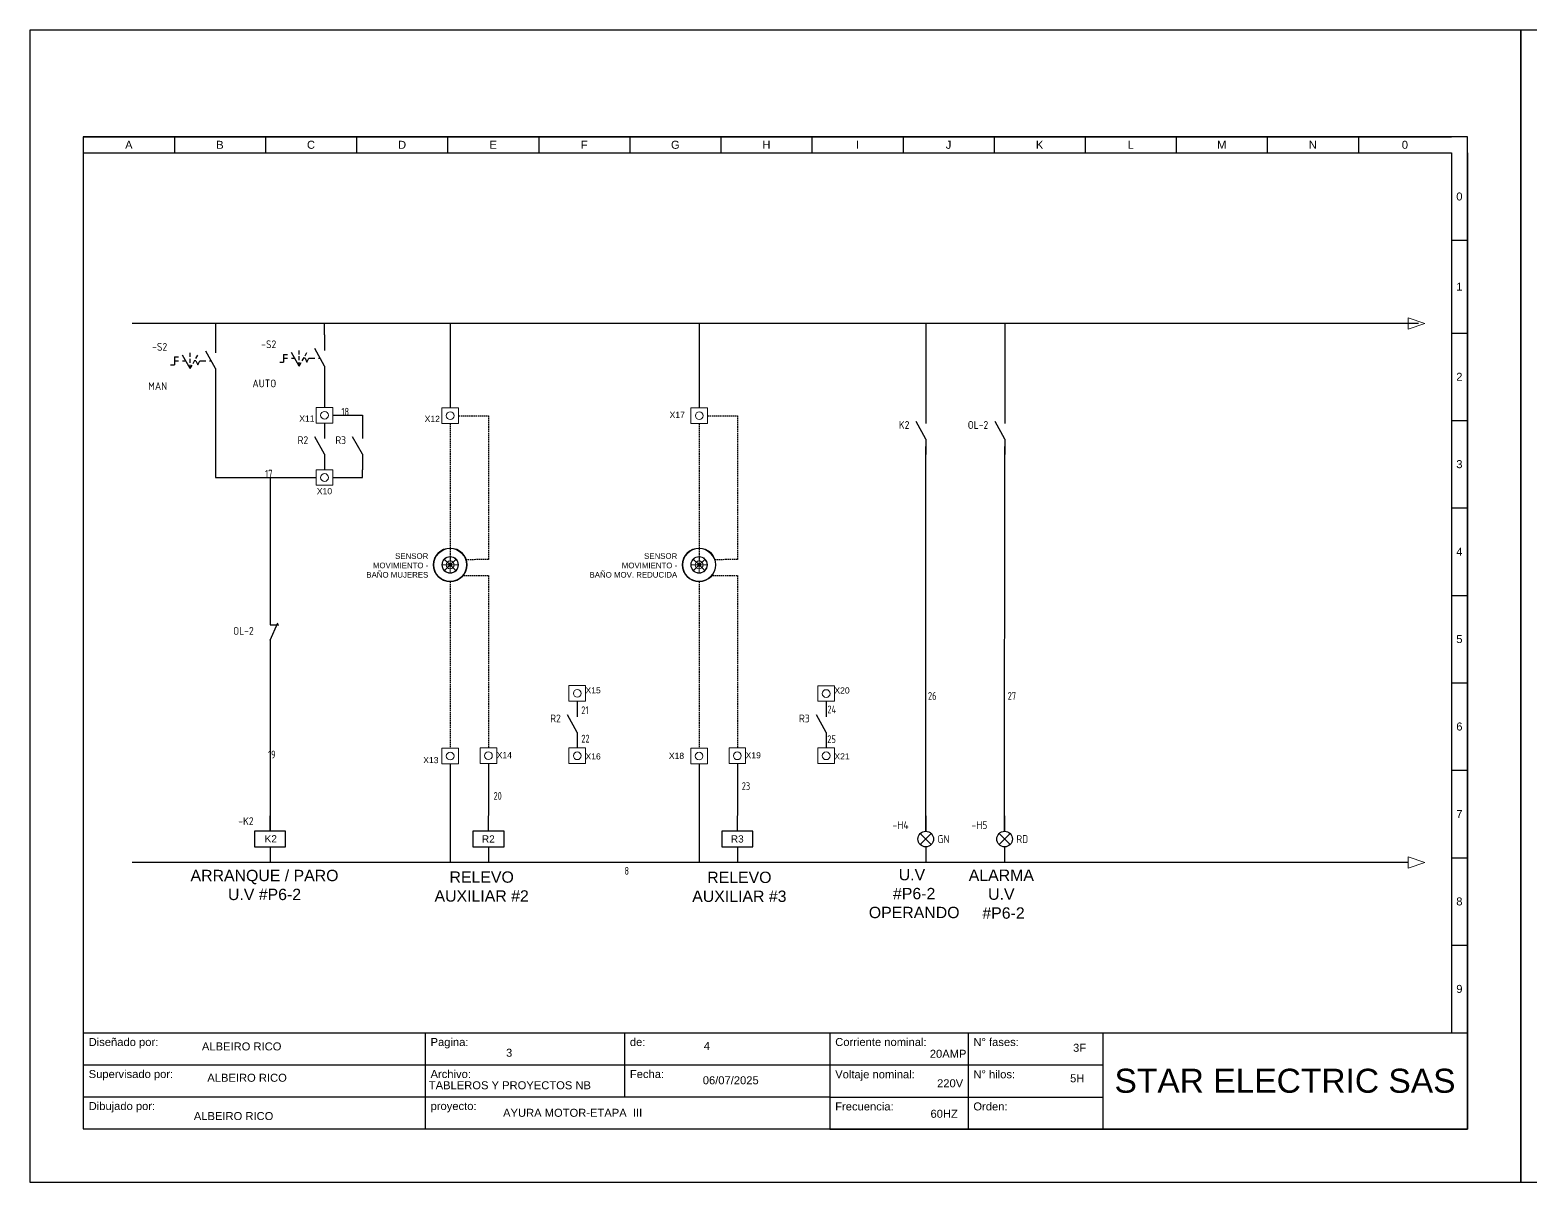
# Model space of a CAD drawing. Header units: millimetres. Extents: x 691 to 18605, y 670 to 10026.
# Drawn here: x 2823 to 3881, y 4436 to 5248 of the extents above; entities that cross this region are included whole.
import ezdxf
from ezdxf.enums import TextEntityAlignment as Align

# ---------------------------------------------------------------- set-up
doc = ezdxf.new("R2010")
doc.units = ezdxf.units.MM
doc.linetypes.add('DASHEDX2', pattern=[1.5, 1, -0.5])
for name, color, linetype in [('-DIAGRAMA', 7, 'Continuous'), ('-Electrico', 5, 'Continuous'), ('DESC', 150, 'Continuous'), ('MISC', 7, 'Continuous'), ('SYMS', 7, 'Continuous'), ('TAGS', 150, 'Continuous'), ('WIRENO', 72, 'Continuous'), ('YEL_14_THHN', 2, 'Continuous')]:
    doc.layers.add(name, color=color, linetype=linetype)
doc.styles.get("Standard").update_dxf_attribs({"font": 'arial.ttf'})
doc.styles.add('WD_IEC', font='ISOCP2.shx', dxfattribs={"width": 0.9, "height": 4})

# ---------------------------------------------------------------- blocks, each defined once
blk = doc.blocks.new('*T3')
at = {"color": 0, "linetype": 'ByBlock', "lineweight": -2}
for p, q in [((0, 0), (139.92, 0)), ((0, 0), (0, -18)), ((64.08, 0), (64.08, -18)), ((101.44, 0), (101.44, -12)), ((139.92, 0), (139.92, -18)), ((0, -6), (139.92, -6)), ((0, -12), (139.92, -12)), ((0, -18), (139.92, -18))]:
    blk.add_line(p, q, dxfattribs=at)
at = {"color": 0, "char_height": 1.5, "attachment_point": 1}
for s, insert, width in [('{\\fArial|b0|i0|c162|p34;Diseñado por:}', (1, -1), 62.0824), ('{\\fArial|b0|i0|c162|p34;Pagina:}', (65.08, -1), 35.3574), ('{\\fArial|b0|i0|c162|p34;de}:', (102.44, -1), 36.4813), ('{\\fArial|b0|i0|c162|p34;Supervisado por:}', (1, -7), 62.0824), ('{\\fArial|b0|i0|c162|p34;Archivo:}', (65.08, -7), 35.3574), ('Fecha:', (102.44, -7), 36.4813), ('Dibujado por:', (1, -13), 62.0824), ('{\\fArial|b0|i0|c162|p34;proyecto:}', (65.08, -13), 73.8387)]:
    blk.add_mtext(s, dxfattribs=dict(at, insert=insert, width=width))
blk = doc.blocks.new('*T4')
at = {"color": 0, "linetype": 'ByBlock', "lineweight": -2}
for p, q in [((0, 0), (119.48, 0)), ((0, 0), (0, -18.07)), ((25.89, 0), (25.89, -18.07)), ((51.13, 0), (51.13, -18.07)), ((119.48, 0), (119.48, -18.07)), ((0, -6.05), (51.13, -6.05)), ((0, -12.07), (51.13, -12.07)), ((0, -18.07), (119.48, -18.07))]:
    blk.add_line(p, q, dxfattribs=at)
at = {"color": 0}
for s, insert, char_height, width, attachment_point in [('Corriente nominal:', (1, -1), 1.5, 23.894, 1), ('{\\fArial|b0|i0|c162|p34;N° fases:}', (26.89, -1), 1.5, 23.2313, 1), ('Voltaje nominal:', (1, -7.05), 1.5, 23.894, 1), ('{\\fArial|b0|i0|c162|p34;N° hilos:}', (26.89, -7.05), 1.5, 23.2313, 1), ('{\\fArial|b0|i0|c162|p34;STAR ELECTRIC SAS}', (85.3, -9.04), 4.5, 66.3536, 5), ('Frecuencia:', (1, -13.07), 1.5, 23.894, 1), ('{\\fArial|b0|i0|c162|p34;Orden}:', (26.89, -13.07), 1.5, 23.2313, 1)]:
    blk.add_mtext(s, dxfattribs=dict(at, insert=insert, char_height=char_height, width=width, attachment_point=attachment_point))
blk = doc.blocks.new('CAJETIN')
for p, q in [((0, 185.97), (-259.4, 185.97)), ((-259.4, 185.97), (-259.4, 0.07)), ((-259.4, 185.97), (-2.99, 185.97)), ((-259.4, 185.97), (-259.4, 182.97)), ((-242.33, 185.97), (-242.33, 182.97)), ((-225.26, 185.97), (-225.26, 182.97)), ((-208.19, 185.97), (-208.19, 182.97)), ((-191.12, 185.97), (-191.12, 182.97)), ((-174.05, 185.97), (-174.05, 182.97)), ((-156.98, 185.97), (-156.98, 182.97)), ((-139.91, 185.97), (-139.91, 182.97)), ((-122.84, 185.97), (-122.84, 182.97)), ((-105.77, 185.97), (-105.77, 182.97)), ((-88.7, 185.97), (-88.7, 182.97)), ((-71.64, 185.97), (-71.64, 182.97)), ((-54.57, 185.97), (-54.57, 182.97)), ((-37.5, 185.97), (-37.5, 182.97)), ((-20.43, 185.97), (-20.43, 182.97)), ((0, 0.07), (0, 185.97)), ((-259.4, 182.97), (-2.99, 182.97)), ((-3, 182.97), (-3, 18.07)), ((0, 182.97), (0, 18.07)), ((-3, 166.58), (0, 166.58)), ((-3, 149.19), (0, 149.19)), ((-3, 132.8), (0, 132.8)), ((-3, 116.41), (0, 116.41)), ((-3, 100.02), (0, 100.02)), ((-3, 83.63), (0, 83.63)), ((-3, 67.24), (0, 67.24)), ((-3, 50.85), (0, 50.85)), ((-3, 34.46), (0, 34.46)), ((-3, 18.07), (0, 18.07)), ((-259.4, 0.07), (0, 0.07))]:
    blk.add_line(p, q)
blk.add_lwpolyline([(-269.4, -9.93), (10, -9.93), (10, 205.97), (-269.4, 205.97)], close=True)
for name, p in [('*T3', (-259.4, 18.07)), ('*T4', (-119.48, 18.07))]:
    blk.add_blockref(name, p)
blk.add_text('0', height=1.5).set_placement((-2.08, 174.04))
at = {"char_height": 1.5, "attachment_point": 5}
for s, insert, width in [('A', (-250.87, 184.47), 17.0695), ('B', (-233.8, 184.47), 17.0695), ('C', (-216.73, 184.47), 17.0695), ('D', (-199.66, 184.47), 17.0695), ('E', (-182.59, 184.47), 17.0695), ('F', (-165.52, 184.47), 17.0695), ('G', (-148.45, 184.47), 17.0695), ('H', (-131.38, 184.47), 17.0695), ('I', (-114.31, 184.47), 17.0695), ('J', (-97.24, 184.47), 17.0695), ('K', (-80.17, 184.47), 17.0695), ('L', (-63.1, 184.47), 17.0695), ('M', (-46.03, 184.47), 17.0695), ('N', (-28.96, 184.47), 17.0695), ('0', (-11.71, 184.47), 17.4362), ('1', (-1.5, 157.89), 3), ('2', (-1.5, 141), 3), ('3', (-1.5, 124.61), 3), ('4', (-1.5, 108.22), 3), ('5', (-1.5, 91.83), 3), ('6', (-1.5, 75.44), 3), ('7', (-1.5, 59.05), 3), ('8', (-1.5, 42.66), 3), ('9', (-1.5, 26.27), 3)]:
    blk.add_mtext(s, dxfattribs=dict(at, insert=insert, width=width))
for tag, p in [('DISEÑADO_POR', (-230.86, 14.78)), ('SUPERVISADO_POR', (-229.59, 8.32)), ('DIBUJADO_POR', (-231.25, 2.42))]:
    blk.add_attdef(tag, text='', height=1.5).set_placement(p, align=Align.MIDDLE)
for tag, p in [('PAGINA', (-180.19, 13.54)), ('DE', (-143.12, 14.83)), ('A', (-97.02, 13.49)), ('F', (-73.9, 14.47)), ('ARCHIVO', (-179.45, 8.2)), ('FECHA', (-143.31, 8.38)), ('V', (-96.96, 8.58)), ('H', (-74.46, 8.76)), ('PROYECTO', (-180.75, 3.04)), ('HZ', (-98.06, 2.87)), ('OR', (-74.83, 2.5))]:
    blk.add_attdef(tag, p, '', height=1.5)
blk = doc.blocks.new('VSS113')
for p, q in [((0, 7.5), (0, 2.5)), ((-13.12, 1.25), (-11.88, 1.25)), ((-13.12, 1.25), (-13.12, -1.25)), ((-13.12, 0), (-11.88, 0)), ((-8.12, -2.5), (-10.62, 1.83)), ((-10.62, 0), (-9.57, 0)), ((-8.12, 1.25), (-8.12, 2.5)), ((-8.12, -0.63), (-8.12, 0.62)), ((-7.19, -0.88), (-6.56, 0.21)), ((-6.25, 0), (-6.68, 0)), ((-6.25, 0.75), (-5.62, 1.83)), ((-6.25, 0), (-5.62, -1.25)), ((-5.62, -1.25), (-5, 0)), ((-5, 0), (-3.12, 0)), ((0, -2.5), (-3.12, 3.12)), ((-1.88, 0), (-1.39, 0)), ((-14.38, -1.25), (-13.12, -1.25)), ((-8.12, -2.5), (-8.12, -1.25)), ((-8.12, -2.5), (-7.5, -1.42)), ((0, -2.5), (0, -7.5))]:
    blk.add_line(p, q)
at = {"style": 'WD_IEC'}
for tag, p in [('INST', (-15.5, 9.25)), ('TAG1', (-15.5, 3.25)), ('LOC', (-15.5, 6.25)), ('DESC1', (-15.5, -9.35)), ('DESC3', (-15.5, -15.35)), ('DESC2', (-15.5, -12.35))]:
    blk.add_attdef(tag, text='', height=2.5, dxfattribs=at).set_placement(p, align=Align.RIGHT)
at = {"style": 'WD_IEC', "flags": 8}
for tag, p in [('POS1', (-10.62, 3.5)), ('POS2', (-8.12, 3.5)), ('POS3', (-5.62, 3.5))]:
    blk.add_attdef(tag, text='', height=2, rotation=90, dxfattribs=at).set_placement(p, align=Align.MIDDLE_LEFT)
at = {"style": 'WD_IEC'}
blk.add_attdef('TERM01', text='', height=2, rotation=90, dxfattribs=at).set_placement((-1, 7.5), align=Align.RIGHT)
at = {"style": 'WD_IEC', "flags": 1}
for tag, p, height in [('X2TERM01', (0, 7.5), 0.32), ('CONTACT', (0.5, 4.5), 1), ('X1LINK', (0, 0), 0.32), ('COMMON', (1.75, 3.25), 1), ('X8TERM02', (0, -7.5), 0.32), ('ASSYCODE', (1, -9), 1), ('FAMILY', (1, -10.5), 1), ('CATDESC', (1, -12), 1)]:
    blk.add_attdef(tag, p, '', height=height, dxfattribs=at)
at = {"style": 'WD_IEC', "flags": 9}
for tag, p in [('MFG', (-16, -0.25)), ('CAT', (-16, -2.75))]:
    blk.add_attdef(tag, text='', height=1.5, dxfattribs=at).set_placement(p, align=Align.RIGHT)
at = {"style": 'WD_IEC'}
blk.add_attdef('TERM02', (-1, -7.5), '', height=2, rotation=90, dxfattribs=at)
at = {"lineweight": 15, "style": 'WD_IEC'}
blk.add_attdef('XREF', text='', height=2.5, dxfattribs=at).set_placement((-15.5, -6.35), align=Align.RIGHT)
blk.add_attdef('STATE', (1.25, -6.35), '', height=2.5, dxfattribs=at)
blk = doc.blocks.new('VCR21')
for p, q in [((0, 7.5), (0, 2.5)), ((0, -2.5), (-3.12, 3.12)), ((0, -2.5), (0, -7.5))]:
    blk.add_line(p, q)
at = {"style": 'WD_IEC'}
for tag, p in [('INST', (-5.25, 6.75)), ('LOC', (-5.25, 3.75)), ('TAG2', (-5.25, 0.75)), ('DESC1', (-5.25, -6.75)), ('XREF', (-5.25, -3.75)), ('DESC2', (-5.25, -9.75)), ('DESC3', (-5.25, -12.75))]:
    blk.add_attdef(tag, text='', height=2.5, dxfattribs=at).set_placement(p, align=Align.RIGHT)
blk.add_attdef('TERM01', text='', height=2, rotation=90, dxfattribs=at).set_placement((-1, 7.5), align=Align.RIGHT)
at = {"style": 'WD_IEC', "flags": 1}
for tag, p, height in [('X2TERM01', (0, 7.5), 0.32), ('X4LINK', (-2.75, 0), 0.32), ('X1LINK', (-0.5, 0), 0.32), ('CONTACT', (4, -3.5), 1), ('FAMILY', (4, -5), 1), ('COMMON', (5.25, -4.75), 1), ('X8TERM02', (0, -7.5), 0.32)]:
    blk.add_attdef(tag, p, '', height=height, dxfattribs=at)
at = {"style": 'WD_IEC'}
blk.add_attdef('TERM02', (-1, -7.5), '', height=2, rotation=90, dxfattribs=at)
blk = doc.blocks.new('VCR22')
for p, q in [((0, 7.5), (0, 2.5)), ((0, -2.5), (2.5, 3.12)), ((0, 2.5), (2.87, 2.5)), ((0, -2.5), (0, -7.5))]:
    blk.add_line(p, q)
at = {"style": 'WD_IEC'}
for tag, p in [('INST', (-5.25, 5.25)), ('TAG2', (-5.25, -0.75)), ('LOC', (-5.25, 2.25)), ('DESC1', (-5.25, -6.75)), ('XREF', (-5.25, -3.75)), ('DESC2', (-5.25, -9.75)), ('DESC3', (-5.25, -12.75))]:
    blk.add_attdef(tag, text='', height=2.5, dxfattribs=at).set_placement(p, align=Align.RIGHT)
blk.add_attdef('TERM01', text='', height=2, rotation=90, dxfattribs=at).set_placement((-1, 7.5), align=Align.RIGHT)
at = {"style": 'WD_IEC', "flags": 1}
for tag, p, height in [('X2TERM01', (0, 7.5), 0.32), ('X4LINK', (-0.55, 0), 0.32), ('X1LINK', (1.92, 0), 0.32), ('CONTACT', (4, -3.5), 1), ('FAMILY', (4, -5), 1), ('COMMON', (5.25, -4.75), 1), ('X8TERM02', (0, -7.5), 0.32)]:
    blk.add_attdef(tag, p, '', height=height, dxfattribs=at)
at = {"style": 'WD_IEC'}
blk.add_attdef('TERM02', (-1, -7.5), '', height=2, rotation=90, dxfattribs=at)
blk = doc.blocks.new('VMS1')
for p, q in [((0, 2.5), (0, 7.5)), ((0, -2.5), (0, -7.5))]:
    blk.add_line(p, q)
blk.add_lwpolyline([(-5, 2.5), (-5, -2.5), (5, -2.5), (5, 2.5)], close=True)
at = {"style": 'WD_IEC'}
for tag, p in [('INST', (-5.25, 10.5)), ('LOC', (-5.25, 7.5)), ('TAG1', (-5.25, 4.5)), ('DESC1', (-5.25, -6.85)), ('DESC2', (-5.25, -9.85)), ('DESC3', (-5.25, -12.85))]:
    blk.add_attdef(tag, text='', height=2.5, dxfattribs=at).set_placement(p, align=Align.RIGHT)
blk.add_attdef('TERM01', text='', height=2, rotation=90, dxfattribs=at).set_placement((-1, 7.5), align=Align.RIGHT)
at = {"style": 'WD_IEC', "flags": 1}
for tag, p, height in [('X2TERM01', (0, 7.5), 0.32), ('X4LINK', (-5, 0), 0.32), ('X1LINK', (5, 0), 0.32), ('ASSYCODE', (1, -4), 1), ('FAMILY', (1, -5.5), 1), ('X8TERM02', (0, -7.5), 0.32), ('CATDESC', (1, -7), 1)]:
    blk.add_attdef(tag, p, '', height=height, dxfattribs=at)
at = {"style": 'WD_IEC', "flags": 9}
for tag, p in [('MFG', (-6, 1)), ('CAT', (-6, -1.5))]:
    blk.add_attdef(tag, text='', height=1.5, dxfattribs=at).set_placement(p, align=Align.RIGHT)
at = {"style": 'WD_IEC'}
blk.add_attdef('TERM02', (-1, -7.5), '', height=2, rotation=90, dxfattribs=at)
at = {"lineweight": 9, "style": 'WD_IEC'}
for tag, p in [('NO', (-5.5, -16.5)), ('NC', (-5.5, -19.5))]:
    blk.add_attdef(tag, text='', height=2.5, dxfattribs=at).set_placement(p, align=Align.TOP_RIGHT)
for tag, p in [('XREFNO', (-4, -16.5)), ('XREFNC', (-4, -19.5))]:
    blk.add_attdef(tag, text='', height=2.5, dxfattribs=at).set_placement(p, align=Align.TOP_LEFT)
blk = doc.blocks.new('VLT1G')
for p, q in [((0, 7.5), (0, 2.5)), ((-1.77, -1.77), (1.77, 1.77)), ((1.77, -1.77), (-1.77, 1.77)), ((0, -2.5), (0, -7.5))]:
    blk.add_line(p, q)
blk.add_circle((0, 0), 2.5)
at = {"style": 'WD_IEC'}
for tag, p in [('INST', (-5.5, 10.25)), ('TAG1', (-5.5, 3.25)), ('LOC', (-5.5, 6.75)), ('DESC1', (-5.5, -6.35)), ('DESC2', (-5.5, -9.85)), ('DESC3', (-5.5, -13.35))]:
    blk.add_attdef(tag, text='', height=2.5, dxfattribs=at).set_placement(p, align=Align.RIGHT)
blk.add_attdef('TERM01', text='', height=2, rotation=90, dxfattribs=at).set_placement((-1, 7.5), align=Align.RIGHT)
at = {"style": 'WD_IEC', "flags": 1}
for tag, p, height in [('X2TERM01', (0, 7.5), 0.32), ('X4LINK', (-3, 0), 0.32), ('X1LINK', (3, 0), 0.32), ('ASSYCODE', (1, -4), 1), ('FAMILY', (1, -5.5), 1), ('X8TERM02', (0, -7.5), 0.32), ('CATDESC', (1, -7), 1)]:
    blk.add_attdef(tag, p, '', height=height, dxfattribs=at)
at = {"style": 'WD_IEC', "flags": 9}
for tag, p in [('MFG', (-6, -0.25)), ('CAT', (-6, -2.75))]:
    blk.add_attdef(tag, text='', height=1.5, dxfattribs=at).set_placement(p, align=Align.RIGHT)
at = {"style": 'WD_IEC'}
blk.add_attdef('TERM02', (-1, -7.5), '', height=2, rotation=90, dxfattribs=at)
at = {"lineweight": 13, "style": 'WD_IEC'}
blk.add_attdef('COLOR', text='', height=2.5, dxfattribs=at).set_placement((3.75, 0), align=Align.MIDDLE_LEFT)
at = {"lineweight": 15, "style": 'WD_IEC'}
for tag, p in [('WDTAGALT', (-5.5, -21)), ('XREF', (-5.5, -18))]:
    blk.add_attdef(tag, text='', height=2.5, dxfattribs=at).set_placement(p, align=Align.RIGHT)
blk = doc.blocks.new('WD_WNV')
at = {"linetype": 'Continuous', "style": 'WD_IEC', "width": 0.8}
blk.add_attdef('WIRENO', text='', height=2.5, dxfattribs=at).set_placement((-1.6, 0), align=Align.MIDDLE_RIGHT)
at = {"style": 'WD_IEC', "flags": 1}
for tag, p in [('W08USER', (-1, 0.375)), ('W04USER', (-1, 0.875)), ('W05USER', (-1, 0.75)), ('W09USER', (-1, 0.25)), ('W03USER', (-1, 1)), ('W06USER', (-1, 0.625)), ('W07USER', (-1, 0.5)), ('W02USER', (-1, 1.125)), ('W01USER', (-1, 1.25)), ('W10USER', (-1, 0.125))]:
    blk.add_attdef(tag, text='', height=0.08, dxfattribs=at).set_placement(p, align=Align.CENTER)

msp = doc.modelspace()

# ---------------------------------------------------------------- linework, layer by layer
at = {"layer": '-DIAGRAMA', "color": 0, "lineweight": 0}
for centre in [(3030.2, 4976.8), (3118.8, 4976.5), (3294.4, 4976.5), (3030.2, 4932.9), (3208.4, 4780.7), (3383.9, 4780.6), (3118.8, 4736.5), (3145.8, 4736.8), (3208.4, 4736.7), (3294.3, 4736.5), (3321.3, 4736.7), (3383.9, 4736.7)]:
    msp.add_circle(centre, 2.72, dxfattribs=at)
at = {"layer": '-Electrico', "color": 0, "lineweight": 0, "ltscale": 0.08}
for points in [[(3024.4, 4982.3), (3036.1, 4982.3), (3036.1, 4971.3), (3024.4, 4971.3)], [(3113, 4982), (3124.7, 4982), (3124.7, 4971), (3113, 4971)], [(3288.5, 4982), (3300.2, 4982), (3300.2, 4971), (3288.5, 4971)], [(3024.4, 4938.4), (3036.1, 4938.4), (3036.1, 4927.4), (3024.4, 4927.4)], [(3202.5, 4786.2), (3214.2, 4786.2), (3214.2, 4775.2), (3202.5, 4775.2)], [(3378, 4786.1), (3389.7, 4786.1), (3389.7, 4775.1), (3378, 4775.1)], [(3113, 4742), (3124.7, 4742), (3124.7, 4731), (3113, 4731)], [(3139.9, 4742.2), (3151.6, 4742.2), (3151.6, 4731.3), (3139.9, 4731.3)], [(3202.5, 4742.2), (3214.2, 4742.2), (3214.2, 4731.2), (3202.5, 4731.2)], [(3288.5, 4742), (3300.2, 4742), (3300.2, 4731), (3288.5, 4731)], [(3315.4, 4742.2), (3327.1, 4742.2), (3327.1, 4731.2), (3315.4, 4731.2)], [(3378, 4742.2), (3389.7, 4742.2), (3389.7, 4731.2), (3378, 4731.2)]]:
    msp.add_lwpolyline(points, close=True, dxfattribs=at)
at = {"color": 0}
for p, q in [((3118.8, 5041.5), (3118.8, 4982)), ((3294.4, 5041.4), (3294.4, 4982)), ((3454.1, 5041.4), (3454.1, 4982)), ((3509.8, 5041.4), (3509.8, 4982)), ((2953.3, 4998.7), (2953.3, 4932.9)), ((3030.2, 5000.5), (3030.2, 4982.3)), ((3036.1, 4976.8), (3056.9, 4976.8)), ((3056.9, 4976.8), (3056.9, 4971.3)), ((3118.8, 4971), (3118.8, 4971)), ((3294.4, 4971), (3294.4, 4971)), ((3454.1, 4683.5), (3454.1, 4954.8)), ((3509.7, 4683.5), (3509.8, 4954.8)), ((2953.3, 4932.9), (3024.4, 4932.9)), ((2991.8, 4932.9), (2991.8, 4840.1)), ((3036.1, 4932.9), (3056.9, 4932.9)), ((3056.9, 4932.9), (3056.9, 4938.4)), ((2991.8, 4807.1), (2991.8, 4683.5)), ((3118.8, 4731), (3118.8, 4731)), ((3118.8, 4731), (3118.8, 4661.5)), ((3145.8, 4731.3), (3145.8, 4731.3)), ((3145.8, 4731.3), (3145.8, 4694.5)), ((3294.3, 4731), (3294.3, 4731)), ((3294.3, 4731), (3294.3, 4661.5)), ((3321.3, 4731.2), (3321.3, 4731.2)), ((3321.3, 4731.2), (3321.3, 4694.5))]:
    msp.add_line(p, q, dxfattribs=at)
at = {"color": 0, "linetype": 'Continuous', "lineweight": 0}
for p, q in [((3794.3, 5045.4), (3794.3, 5041.4)), ((3806.1, 5041.4), (3794.3, 5045.4)), ((3794.3, 5041.4), (3794.3, 5037.5)), ((3794.3, 5037.5), (3806.1, 5041.4)), ((3794.3, 4665.4), (3794.3, 4661.5)), ((3806.1, 4661.5), (3794.3, 4665.4)), ((3794.3, 4661.5), (3794.3, 4657.5)), ((3794.3, 4657.5), (3806.1, 4661.5))]:
    msp.add_line(p, q, dxfattribs=at)
at = {"color": 0, "linetype": 'DASHEDX2'}
for p, q in [((3124.7, 4976.5), (3145.8, 4976.5)), ((3145.8, 4976.5), (3145.8, 4875.1)), ((3300.2, 4976.5), (3321.3, 4976.5)), ((3321.3, 4976.5), (3321.3, 4875.1)), ((3118.8, 4971), (3118.8, 4873.4)), ((3294.4, 4971), (3294.3, 4873.4)), ((3145.8, 4875.1), (3130.2, 4874.9)), ((3321.3, 4875.1), (3305.7, 4874.9)), ((3118.8, 4859.3), (3118.8, 4742)), ((3128.1, 4863.7), (3145.8, 4863.7)), ((3145.8, 4863.7), (3145.8, 4742.2)), ((3294.3, 4859.3), (3294.3, 4742)), ((3303.6, 4863.7), (3321.3, 4863.7)), ((3321.3, 4863.7), (3321.3, 4742.2))]:
    msp.add_line(p, q, dxfattribs=at)
at = {"color": 0, "lineweight": 0}
for points in [[(3118.8, 4876.9), (3118.8, 4865.7), (3118.8, 4871.3), (3124.4, 4871.3), (3113.2, 4871.3), (3118.8, 4871.3), (3122.8, 4875.2), (3118.8, 4871.3), (3114.9, 4875.2), (3118.8, 4871.3), (3114.9, 4867.3), (3118.8, 4871.3), (3122.8, 4867.3)], [(3294.3, 4876.9), (3294.3, 4865.7), (3294.3, 4871.3), (3299.9, 4871.3), (3288.8, 4871.3), (3294.3, 4871.3), (3298.3, 4875.2), (3294.3, 4871.3), (3290.4, 4875.2), (3294.3, 4871.3), (3290.4, 4867.3), (3294.3, 4871.3), (3298.3, 4867.3)]]:
    msp.add_lwpolyline(points, dxfattribs=at)
for centre, radius in [((3118.8, 4871.3), 11.9), ((3118.8, 4871.3), 11.5), ((3294.3, 4871.3), 11.9), ((3294.3, 4871.3), 11.5), ((3118.8, 4871.3), 5.86), ((3118.8, 4871.3), 5.59), ((3118.8, 4871.3), 2.8), ((3118.8, 4871.3), 1.23), ((3294.3, 4871.3), 5.86), ((3294.3, 4871.3), 5.59), ((3294.3, 4871.3), 2.8), ((3294.3, 4871.3), 1.23)]:
    msp.add_circle(centre, radius, dxfattribs=at)
at = {"layer": 'YEL_14_THHN', "color": 0}
for p, q in [((3801.6, 5041.4), (2894.7, 5041.4)), ((2953.3, 5041.4), (2953.3, 5031.6)), ((3030.2, 5033.5), (3030.2, 5041.4)), ((3794.3, 4661.5), (2894.7, 4661.5))]:
    msp.add_line(p, q, dxfattribs=at)

# ---------------------------------------------------------------- block references
at = {"color": 0}
ref = msp.add_blockref('CAJETIN', (3836, 4473.5), dxfattribs=dict(at, xscale=3.761929394681115, yscale=3.761929394681115, zscale=3.761929394681115))
ref.add_attrib('5H', '5H', (3555.9, 4506.5), dxfattribs={"height": 5.64})
ref.add_attrib('3F', '3F', (3558, 4528), dxfattribs={"height": 5.64})
ref.add_attrib('HZ', '60HZ', dxfattribs={"height": 5.64}).set_placement((3467.1, 4484.3), align=Align.MIDDLE)
ref.add_attrib('V', '220V', dxfattribs={"height": 5.64}).set_placement((3471.3, 4505.8), align=Align.MIDDLE)
ref.add_attrib('A', '20AMP', dxfattribs={"height": 5.64}).set_placement((3469.9, 4526.6), align=Align.MIDDLE)
ref.add_attrib('PROYECTO', 'AYURA MOTOR-ETAPA  III', dxfattribs={"height": 5.643}).set_placement((3156.1, 4485), align=Align.MIDDLE_LEFT)
ref.add_attrib('ARCHIVO', 'TABLEROS Y PROYECTOS NB', dxfattribs={"height": 5.643}).set_placement((3160.9, 4504.4), align=Align.MIDDLE)
ref.add_attrib('DE', '4', (3297.6, 4529.3), dxfattribs={"height": 5.64})
ref.add_attrib('PAGINA', '3', (3158.2, 4524.5), dxfattribs={"height": 5.64})
ref.add_attrib('FECHA', '06/07/2025', (3296.9, 4505.1), dxfattribs={"height": 5.64})
ref.add_attrib('DIBUJADO_POR', 'ALBEIRO RICO', dxfattribs={"height": 5.643}).set_placement((2966.1, 4482.7), align=Align.MIDDLE)
ref.add_attrib('SUPERVISADO_POR', 'ALBEIRO RICO', dxfattribs={"height": 5.643}).set_placement((2975.6, 4509.7), align=Align.MIDDLE)
ref.add_attrib('DISEÑADO_POR', 'ALBEIRO RICO', dxfattribs={"height": 5.643}).set_placement((2971.8, 4531.8), align=Align.MIDDLE)
ref = msp.add_blockref('CAJETIN', (4887.1, 4473.5), dxfattribs=dict(at, xscale=3.761929394681115, yscale=3.761929394681115, zscale=3.761929394681115))
ref.add_attrib('5H', '5H', (4607, 4506.5), dxfattribs={"height": 5.64})
ref.add_attrib('3F', '3F', (4609.1, 4528), dxfattribs={"height": 5.64})
ref.add_attrib('HZ', '60HZ', dxfattribs={"height": 5.64}).set_placement((4518.2, 4484.3), align=Align.MIDDLE)
ref.add_attrib('V', '220V', dxfattribs={"height": 5.64}).set_placement((4522.4, 4505.8), align=Align.MIDDLE)
ref.add_attrib('A', '20AMP', dxfattribs={"height": 5.64}).set_placement((4521, 4526.6), align=Align.MIDDLE)
ref.add_attrib('PROYECTO', 'AYURA MOTOR-ETAPA  III', dxfattribs={"height": 5.643}).set_placement((4207.2, 4485), align=Align.MIDDLE_LEFT)
ref.add_attrib('ARCHIVO', 'TABLEROS Y PROYECTOS NB', dxfattribs={"height": 5.643}).set_placement((4212, 4504.4), align=Align.MIDDLE)
ref.add_attrib('DE', '4', (4348.7, 4529.3), dxfattribs={"height": 5.64})
ref.add_attrib('PAGINA', '4', (4209.2, 4524.5), dxfattribs={"height": 5.64})
ref.add_attrib('FECHA', '06/07/2025', (4348, 4505.1), dxfattribs={"height": 5.64})
ref.add_attrib('DIBUJADO_POR', 'ALBEIRO RICO', dxfattribs={"height": 5.643}).set_placement((4017.1, 4482.7), align=Align.MIDDLE)
ref.add_attrib('SUPERVISADO_POR', 'ALBEIRO RICO', dxfattribs={"height": 5.643}).set_placement((4026.7, 4509.7), align=Align.MIDDLE)
ref.add_attrib('DISEÑADO_POR', 'ALBEIRO RICO', dxfattribs={"height": 5.643}).set_placement((4022.9, 4531.8), align=Align.MIDDLE)
at = {"layer": 'SYMS', "color": 0}
ref = msp.add_blockref('VSS113', (2953.3, 5015.2), dxfattribs=dict(at, xscale=2.197145441597592, yscale=2.197145441597592, zscale=2.197145441597592))
ref.add_attrib('DESC1', 'MAN', dxfattribs={"layer": 'DESC', "height": 5.49, "style": 'WD_IEC'}).set_placement((2919.3, 4994.6), align=Align.RIGHT)
ref.add_attrib('TAG1', '-S2', dxfattribs={"layer": 'TAGS', "height": 5.49, "style": 'WD_IEC'}).set_placement((2919.3, 5022.3), align=Align.RIGHT)
ref = msp.add_blockref('VSS113', (3030.2, 5017), dxfattribs=dict(at, xscale=2.197145441597592, yscale=2.197145441597592, zscale=2.197145441597592))
ref.add_attrib('DESC1', 'AUTO', dxfattribs={"layer": 'DESC', "height": 5.49, "style": 'WD_IEC'}).set_placement((2996.2, 4996.5), align=Align.RIGHT)
ref.add_attrib('TAG1', '-S2', dxfattribs={"layer": 'TAGS', "height": 5.49, "style": 'WD_IEC'}).set_placement((2996.2, 5024.1), align=Align.RIGHT)
ref = msp.add_blockref('VCR21', (3454.1, 4965.5), dxfattribs=dict(at, xscale=2.197145441597592, yscale=2.197145441597592, zscale=2.197145441597592))
ref.add_attrib('TAG2', 'K2', dxfattribs={"layer": 'TAGS', "height": 5.49, "style": 'WD_IEC'}).set_placement((3442.6, 4967.2), align=Align.RIGHT)
ref = msp.add_blockref('VCR21', (3509.8, 4965.5), dxfattribs=dict(at, xscale=2.197145441597592, yscale=2.197145441597592, zscale=2.197145441597592))
ref.add_attrib('TAG2', 'OL-2', dxfattribs={"layer": 'TAGS', "height": 5.49, "style": 'WD_IEC'}).set_placement((3498.2, 4967.2), align=Align.RIGHT)
ref = msp.add_blockref('VCR21', (3030.2, 4954.8), dxfattribs=dict(at, xscale=2.197145441597592, yscale=2.197145441597592, zscale=2.197145441597592))
ref.add_attrib('TAG2', 'R2', dxfattribs={"layer": 'TAGS', "height": 5.49, "style": 'WD_IEC'}).set_placement((3018.7, 4956.5), align=Align.RIGHT)
ref = msp.add_blockref('VCR21', (3056.9, 4954.8), dxfattribs=dict(at, xscale=2.197145441597592, yscale=2.197145441597592, zscale=2.197145441597592))
ref.add_attrib('TAG2', 'R3', dxfattribs={"layer": 'TAGS', "height": 5.49, "style": 'WD_IEC'}).set_placement((3045.4, 4956.5), align=Align.RIGHT)
ref = msp.add_blockref('VCR22', (2991.8, 4823.6), dxfattribs=dict(at, xscale=2.197145441597592, yscale=2.197145441597592, zscale=2.197145441597592))
ref.add_attrib('TAG2', 'OL-2', dxfattribs={"layer": 'TAGS', "height": 5.49, "style": 'WD_IEC'}).set_placement((2980.3, 4822), align=Align.RIGHT)
ref = msp.add_blockref('VCR21', (3208.4, 4758.7), dxfattribs=dict(at, xscale=2.197145441597592, yscale=2.197145441597592, zscale=2.197145441597592))
ref.add_attrib('TAG2', 'R2', dxfattribs={"layer": 'TAGS', "height": 5.49, "style": 'WD_IEC'}).set_placement((3196.8, 4760.3), align=Align.RIGHT)
ref = msp.add_blockref('VCR21', (3383.9, 4758.7), dxfattribs=dict(at, xscale=2.197145441597592, yscale=2.197145441597592, zscale=2.197145441597592))
ref.add_attrib('TAG2', 'R3', dxfattribs={"layer": 'TAGS', "height": 5.49, "style": 'WD_IEC'}).set_placement((3372.3, 4760.3), align=Align.RIGHT)
ref = msp.add_blockref('VMS1', (2991.8, 4678), dxfattribs=dict(at, xscale=2.197145441597592, yscale=2.197145441597592, zscale=2.197145441597592))
ref.add_attrib('TAG1', '-K2', dxfattribs={"layer": 'TAGS', "height": 5.49, "style": 'WD_IEC'}).set_placement((2980.2, 4687.9), align=Align.RIGHT)
at = {"layer": 'SYMS', "color": 0, "xscale": 2.197145441597592, "yscale": 2.197145441597592, "zscale": 2.197145441597592}
for p in [(3145.8, 4678), (3321.3, 4678)]:
    msp.add_blockref('VMS1', p, dxfattribs=at)
at = {"layer": 'SYMS', "color": 0}
ref = msp.add_blockref('VLT1G', (3454.1, 4678), dxfattribs=dict(at, xscale=2.197145441597592, yscale=2.197145441597592, zscale=2.197145441597592))
ref.add_attrib('COLOR', 'GN', dxfattribs={"layer": 'MISC', "lineweight": 13, "height": 5.49, "style": 'WD_IEC'}).set_placement((3462.4, 4678), align=Align.MIDDLE_LEFT)
ref.add_attrib('TAG1', '-H4', dxfattribs={"layer": 'TAGS', "height": 5.49, "style": 'WD_IEC'}).set_placement((3442, 4685.1), align=Align.RIGHT)
ref = msp.add_blockref('VLT1G', (3509.7, 4678), dxfattribs=dict(at, xscale=2.197145441597592, yscale=2.197145441597592, zscale=2.197145441597592))
ref.add_attrib('COLOR', 'RD', dxfattribs={"layer": 'MISC', "lineweight": 13, "height": 5.49, "style": 'WD_IEC'}).set_placement((3518, 4678), align=Align.MIDDLE_LEFT)
ref.add_attrib('TAG1', '-H5', dxfattribs={"layer": 'TAGS', "height": 5.49, "style": 'WD_IEC'}).set_placement((3497.6, 4685.1), align=Align.RIGHT)
at = {"layer": 'WIRENO', "color": 0}
ref = msp.add_blockref('WD_WNV', (3049.2, 4982.9), dxfattribs=dict(at, xscale=2.197145441597592, yscale=2.197145441597592, zscale=2.197145441597592))
ref.add_attrib('WIRENO', '18', dxfattribs={"linetype": 'Continuous', "height": 5.49, "style": 'WD_IEC', "width": 0.8}).set_placement((3047.5, 4979.3), align=Align.MIDDLE_RIGHT)
ref = msp.add_blockref('WD_WNV', (2997.4, 4943.2), dxfattribs=dict(at, xscale=2.197145441597592, yscale=2.197145441597592, zscale=2.197145441597592))
ref.add_attrib('WIRENO', '17', dxfattribs={"linetype": 'Continuous', "height": 5.49, "style": 'WD_IEC', "width": 0.8}).set_placement((2993.5, 4935.6), align=Align.MIDDLE_RIGHT)
ref = msp.add_blockref('WD_WNV', (3459.7, 4782.5), dxfattribs=dict(at, xscale=2.197145441597592, yscale=2.197145441597592, zscale=2.197145441597592))
ref.add_attrib('WIRENO', '26', dxfattribs={"linetype": 'Continuous', "height": 5.49, "style": 'WD_IEC', "width": 0.8}).set_placement((3461.7, 4778.9), align=Align.MIDDLE_RIGHT)
ref = msp.add_blockref('WD_WNV', (3515.3, 4782.5), dxfattribs=dict(at, xscale=2.197145441597592, yscale=2.197145441597592, zscale=2.197145441597592))
ref.add_attrib('WIRENO', '27', dxfattribs={"linetype": 'Continuous', "height": 5.49, "style": 'WD_IEC', "width": 0.8}).set_placement((3517.8, 4778.9), align=Align.MIDDLE_RIGHT)
ref = msp.add_blockref('WD_WNV', (3218, 4772.4), dxfattribs=dict(at, xscale=2.197145441597592, yscale=2.197145441597592, zscale=2.197145441597592))
ref.add_attrib('WIRENO', '21', dxfattribs={"linetype": 'Continuous', "height": 5.49, "style": 'WD_IEC', "width": 0.8}).set_placement((3216.3, 4768.8), align=Align.MIDDLE_RIGHT)
ref = msp.add_blockref('WD_WNV', (3392.5, 4773), dxfattribs=dict(at, xscale=2.197145441597592, yscale=2.197145441597592, zscale=2.197145441597592))
ref.add_attrib('WIRENO', '24', dxfattribs={"linetype": 'Continuous', "height": 5.49, "style": 'WD_IEC', "width": 0.8}).set_placement((3390.9, 4769.4), align=Align.MIDDLE_RIGHT)
ref = msp.add_blockref('WD_WNV', (3218.7, 4752.4), dxfattribs=dict(at, xscale=2.197145441597592, yscale=2.197145441597592, zscale=2.197145441597592))
ref.add_attrib('WIRENO', '22', dxfattribs={"linetype": 'Continuous', "height": 5.49, "style": 'WD_IEC', "width": 0.8}).set_placement((3217.1, 4748.8), align=Align.MIDDLE_RIGHT)
ref = msp.add_blockref('WD_WNV', (3392.3, 4752), dxfattribs=dict(at, xscale=2.197145441597592, yscale=2.197145441597592, zscale=2.197145441597592))
ref.add_attrib('WIRENO', '25', dxfattribs={"linetype": 'Continuous', "height": 5.49, "style": 'WD_IEC', "width": 0.8}).set_placement((3390.7, 4748.4), align=Align.MIDDLE_RIGHT)
ref = msp.add_blockref('WD_WNV', (2997.4, 4741.2), dxfattribs=dict(at, xscale=2.197145441597592, yscale=2.197145441597592, zscale=2.197145441597592))
ref.add_attrib('WIRENO', '19', dxfattribs={"linetype": 'Continuous', "height": 5.49, "style": 'WD_IEC', "width": 0.8}).set_placement((2995.7, 4737.6), align=Align.MIDDLE_RIGHT)
ref = msp.add_blockref('WD_WNV', (3151.3, 4709.2), dxfattribs=dict(at, xscale=2.197145441597592, yscale=2.197145441597592, zscale=2.197145441597592))
ref.add_attrib('WIRENO', '20', dxfattribs={"linetype": 'Continuous', "height": 5.49, "style": 'WD_IEC', "width": 0.8}).set_placement((3155.2, 4708.4), align=Align.MIDDLE_RIGHT)
ref = msp.add_blockref('WD_WNV', (3326.9, 4718.9), dxfattribs=dict(at, xscale=2.197145441597592, yscale=2.197145441597592, zscale=2.197145441597592))
ref.add_attrib('WIRENO', '23', dxfattribs={"linetype": 'Continuous', "height": 5.49, "style": 'WD_IEC', "width": 0.8}).set_placement((3330.3, 4715.3), align=Align.MIDDLE_RIGHT)
ref = msp.add_blockref('WD_WNV', (3259, 4655.9), dxfattribs=dict(at, xscale=2.197145441597592, yscale=2.197145441597592, zscale=2.197145441597592))
ref.add_attrib('WIRENO', '8', dxfattribs={"linetype": 'Continuous', "height": 5.49, "style": 'WD_IEC', "width": 0.8}).set_placement((3244.9, 4655.6), align=Align.MIDDLE_RIGHT)

# ---------------------------------------------------------------- texts
at = {"color": 0, "lineweight": 0}
for s, p in [('X11', (3012.4, 4972.3)), ('X12', (3100.8, 4972.1)), ('X17', (3273.5, 4974.9)), ('X10', (3024.8, 4921.1)), ('X15', (3214.2, 4780.7)), ('X20', (3389.7, 4780.6)), ('X13', (3099.8, 4731.5)), ('X14', (3151.6, 4735)), ('X16', (3214.2, 4734.1)), ('X18', (3273, 4734.5)), ('X19', (3327.1, 4734.9)), ('X21', (3389.7, 4734.1))]:
    msp.add_text(s, height=4.33, dxfattribs=at).set_placement(p)
at = {"color": 0, "lineweight": 0, "attachment_point": 2}
for s, insert, char_height, width in [('\\A1;\\pxqr;SENSOR MOVIMIENTO - BAÑO MUJERES', (3077.9, 4879.5), 3.963, 50.946), ('\\A1;\\pxqr;SENSOR \\PMOVIMIENTO -\\P BAÑO MOV. REDUCIDA', (3246.9, 4879.5), 3.963, 63.955), ('\\A1;ARRANQUE / PARO\\PU.V #P6-2', (2987.9, 4656.3), 8, 230.839), ('\\A1;U.V\\P #P6-2\\P OPERANDO', (3444.4, 4656.9), 8, 151.335), ('\\A1;ALARMA\\PU.V\\P #P6-2\\P ', (3507.4, 4656.5), 8, 175.138), ('\\A1;RELEVO \\PAUXILIAR #2\\P ', (3141, 4655.2), 8, 126.228), ('\\A1;RELEVO \\PAUXILIAR #3\\P ', (3322.7, 4655), 8, 126.228)]:
    msp.add_mtext(s, dxfattribs=dict(at, insert=insert, char_height=char_height, width=width))
at = {"color": 0, "linetype": 'DASHEDX2', "char_height": 5.06, "attachment_point": 1}
for s, insert in [('K2', (2988, 4680.7)), ('R2', (3141.2, 4680.6)), ('R3', (3316.7, 4680.6))]:
    msp.add_mtext_dynamic_manual_height_columns(s, width=14.102, gutter_width=25.3, heights=[6.68], dxfattribs=dict(at, insert=insert))

doc.saveas('drawing.dxf')
